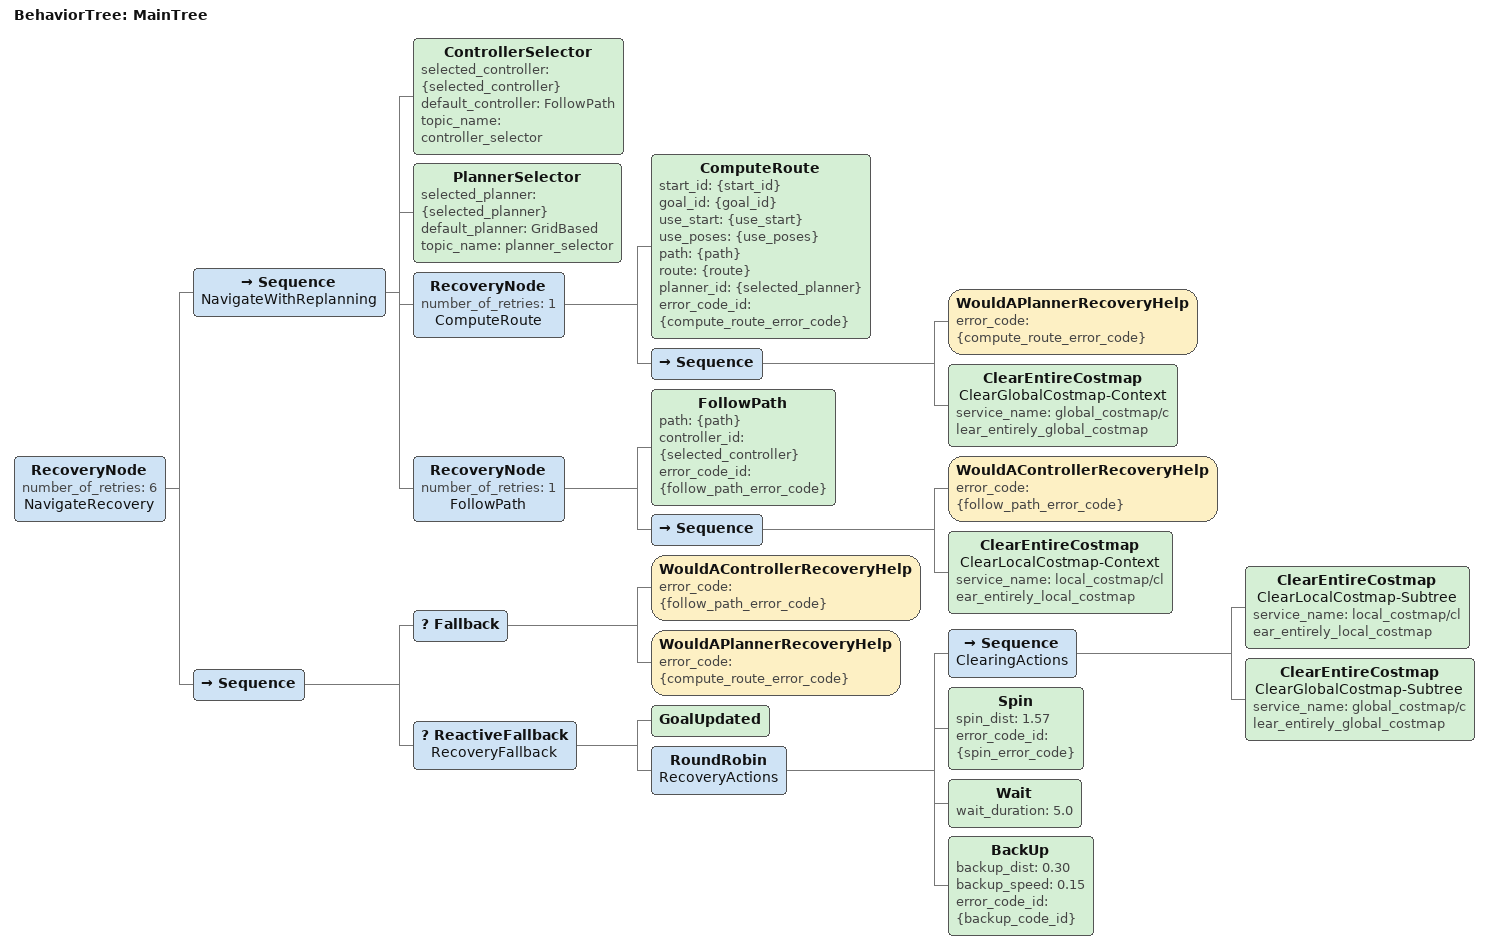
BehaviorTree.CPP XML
<root BTCPP_format="4" main_tree_to_execute="MainTree">
  <BehaviorTree ID="MainTree">
    <RecoveryNode number_of_retries="6" name="NavigateRecovery">
      <Sequence name="NavigateWithReplanning">
        <ControllerSelector selected_controller="{selected_controller}" default_controller="FollowPath" topic_name="controller_selector"/>
        <PlannerSelector selected_planner="{selected_planner}" default_planner="GridBased" topic_name="planner_selector"/>
          <RecoveryNode number_of_retries="1" name="ComputeRoute">
            <ComputeRoute start_id="{start_id}" goal_id="{goal_id}" use_start="{use_start}" use_poses="{use_poses}" path="{path}" route="{route}" planner_id="{selected_planner}" error_code_id="{compute_route_error_code}"/>
            <Sequence>
              <WouldAPlannerRecoveryHelp error_code="{compute_route_error_code}"/>
              <ClearEntireCostmap name="ClearGlobalCostmap-Context" service_name="global_costmap/clear_entirely_global_costmap"/>
            </Sequence>
          </RecoveryNode>
        <RecoveryNode number_of_retries="1" name="FollowPath">
          <FollowPath path="{path}" controller_id="{selected_controller}" error_code_id="{follow_path_error_code}"/>
          <Sequence>
            <WouldAControllerRecoveryHelp error_code="{follow_path_error_code}"/>
            <ClearEntireCostmap name="ClearLocalCostmap-Context" service_name="local_costmap/clear_entirely_local_costmap"/>
          </Sequence>
        </RecoveryNode>
      </Sequence>
      <Sequence>
        <Fallback>
          <WouldAControllerRecoveryHelp error_code="{follow_path_error_code}"/>
          <WouldAPlannerRecoveryHelp error_code="{compute_route_error_code}"/>
        </Fallback>
        <ReactiveFallback name="RecoveryFallback">
          <GoalUpdated/>
          <RoundRobin name="RecoveryActions">
            <Sequence name="ClearingActions">
              <ClearEntireCostmap name="ClearLocalCostmap-Subtree" service_name="local_costmap/clear_entirely_local_costmap"/>
              <ClearEntireCostmap name="ClearGlobalCostmap-Subtree" service_name="global_costmap/clear_entirely_global_costmap"/>
            </Sequence>
            <Spin spin_dist="1.57" error_code_id="{spin_error_code}"/>
            <Wait wait_duration="5.0"/>
            <BackUp backup_dist="0.30" backup_speed="0.15" error_code_id="{backup_code_id}"/>
          </RoundRobin>
        </ReactiveFallback>
      </Sequence>
    </RecoveryNode>
  </BehaviorTree>
</root>
